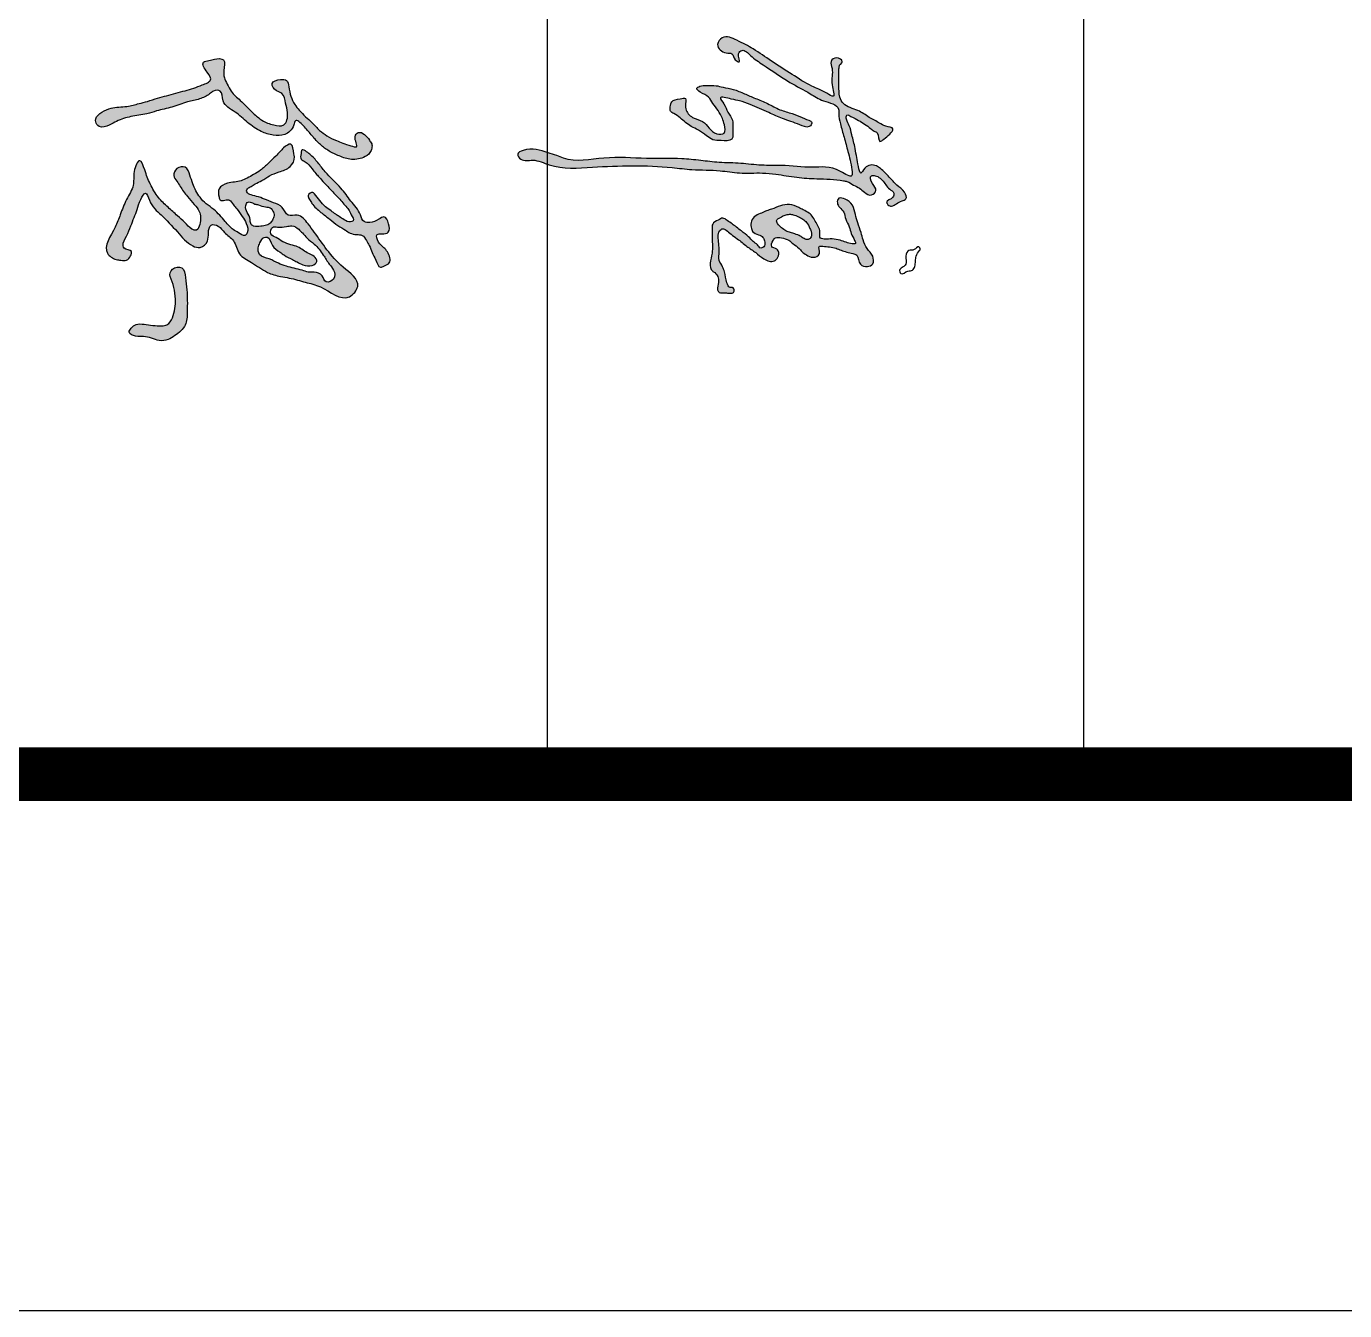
# Model space of a CAD drawing. Extents: x 174641 to 414490, y 73126 to 493158.
# Drawn here: x 249087 to 251545, y 171989 to 174383 of the extents above; entities that cross this region are included whole.
import ezdxf

# ---------------------------------------------------------------- set-up
doc = ezdxf.new("R2010")
doc.units = 0
doc.header["$LTSCALE"] = 1000
doc.header["$MEASUREMENT"] = 0
for name, color, linetype in [('PUB_TITLE', 7, 'Continuous'), ('TWT_TITLE', 7, 'Continuous'), ('文字和字符', 7, 'Continuous')]:
    doc.layers.add(name, color=color, linetype=linetype)

msp = doc.modelspace()

# ---------------------------------------------------------------- hatches: boundary and pattern name
at = {"layer": '文字和字符'}
h = msp.add_hatch(color=6, dxfattribs=at)
edge = h.paths.add_edge_path()
edge.add_spline(control_points=[(250602.3, 174294.4), (250602.3, 174294.2), (250602.4, 174269.7), (250601.9, 174254.3), (250612.4, 174233), (250637.3, 174228.9), (250657.5, 174213.6), (250676, 174204.6), (250688.3, 174196), (250707.9, 174194.9), (250695.7, 174180), (250688.8, 174175.1), (250674.4, 174163.8), (250678.1, 174184.8), (250667.1, 174187.8), (250656.8, 174197.2), (250641.4, 174207), (250628.3, 174213.2), (250615.6, 174220.7), (250616, 174206.8), (250622.7, 174197.4), (250627, 174178.1), (250632, 174159), (250635.6, 174138.1), (250637.9, 174125.5), (250642.2, 174103.6), (250651.7, 174125.5), (250669, 174126.3), (250683.4, 174115.3), (250695.9, 174103.3), (250709.5, 174086.4), (250723.9, 174078.3), (250730.5, 174061.1), (250718.1, 174057.9), (250710.4, 174053), (250701.5, 174046.9), (250693.9, 174049.5), (250688.1, 174058.7), (250703.5, 174061.1), (250706.1, 174074.1), (250692.6, 174081.5), (250686.3, 174094.1), (250676.3, 174102.8), (250669.4, 174105), (250658.7, 174106.3), (250663.7, 174088.5), (250675.5, 174078.9), (250662.2, 174065.3), (250649.6, 174073.4), (250640.9, 174082.2), (250628.9, 174087.2), (250619.7, 174093.7), (250596.5, 174098.7), (250565.1, 174098.7), (250523, 174101.1), (250489.5, 174107.5), (250453.9, 174111), (250418.9, 174108.2), (250375.4, 174116), (250333.3, 174114.9), (250254.5, 174125.2), (250166.5, 174123.5), (250076.9, 174115.5), (250035.2, 174137.3), (250012.2, 174130.4), (249999.5, 174146.3), (250027.6, 174159.2), (250050.3, 174150.1), (250075.2, 174143.4), (250107.2, 174127.8), (250166.3, 174142.3), (250238.8, 174135.8), (250299.3, 174138), (250344.4, 174133.4), (250380.9, 174128.6), (250418.9, 174129), (250457.4, 174123.2), (250501.6, 174125.4), (250552.9, 174117.2), (250590.7, 174125.6), (250628.8, 174097.7), (250625.4, 174126.6), (250619.7, 174147), (250613.3, 174172.2), (250608.1, 174189.2), (250604.5, 174203.8), (250601.4, 174216.6), (250603, 174237.8), (250572.1, 174242.4), (250545.3, 174260.6), (250505.4, 174280.5), (250468.9, 174307.4), (250440.4, 174324.4), (250424.7, 174342.7), (250411.3, 174331.7), (250421.2, 174313.4), (250405.7, 174321.7), (250405.4, 174334.8), (250387.2, 174331.6), (250370.6, 174347), (250387.4, 174369), (250415.7, 174355.9), (250444.3, 174341), (250478, 174317.3), (250513.7, 174294.7), (250548.9, 174271.4), (250572.4, 174263.8), (250597.9, 174246.9), (250584.5, 174281.6), (250593.3, 174298), (250584.5, 174318.5), (250597.5, 174327.4), (250610.8, 174319.8), (250606.4, 174313.2), (250603.3, 174311.3), (250602.9, 174307.6), (250601.2, 174303.1), (250602.3, 174294.5), (250602.3, 174294.4)], knot_values=[0, 0, 0, 0, 30.010681, 59.710914, 78.593199, 120.407305, 154.524141, 185.004149, 203.061643, 222.774317, 238.80713, 258.455944, 270.333782, 293.330836, 302.766156, 314.154011, 351.592667, 373.783884, 384.727657, 395.744414, 413.857163, 437.957453, 474.261753, 498.637383, 521.996218, 540.039757, 556.440551, 586.981856, 599.46137, 631.292047, 659.861277, 686.798362, 704.454635, 714.77327, 731.806988, 745.746399, 755.60273, 762.331918, 783.607358, 794.2488, 808.935268, 839.224822, 854.000646, 861.29652, 870.524529, 890.282084, 910.927322, 927.245681, 946.958313, 963.356978, 980.390735, 1000.003082, 1009.515457, 1078.314372, 1130.678307, 1184.843128, 1219.935368, 1279.461792, 1329.992924, 1402.614913, 1454.086505, 1659.988392, 1772.185683, 1817.246483, 1847.677046, 1862.240127, 1879.608782, 1944.488332, 1967.79145, 1986.349178, 2091.415626, 2201.453187, 2292.790848, 2342.000053, 2390.03078, 2446.006624, 2499.916829, 2551.206876, 2630.928051, 2705.368541, 2736.511304, 2751.139397, 2799.882761, 2838.437816, 2856.100871, 2874.060326, 2900.839764, 2911.90203, 2956.44123, 2995.684828, 3055.617738, 3138.927419, 3179.415616, 3204.798199, 3217.112426, 3237.828089, 3249.032304, 3266.585733, 3281.97368, 3312.759311, 3333.895438, 3372.534497, 3420.293911, 3476.863372, 3540.284988, 3599.822241, 3643.146119, 3661.15915, 3690.737213, 3733.200125, 3751.837118, 3768.448916, 3785.656639, 3792.541545, 3796.752385, 3800.355287, 3806.580356, 3819.839144, 3819.839144, 3819.839144, 3819.839144], degree=3, periodic=0)
h = msp.add_hatch(color=6, dxfattribs=at)
edge = h.paths.add_edge_path()
edge.add_spline(control_points=[(249726.9, 174171.2), (249726.7, 174171.4), (249709.3, 174192.8), (249696, 174175.1), (249709.7, 174155.2), (249689.4, 174161.6), (249678.7, 174165.2), (249663, 174170.9), (249648.4, 174178.3), (249632.8, 174189.7), (249621.3, 174203.3), (249607.6, 174214.8), (249596.8, 174225.9), (249582.6, 174243), (249577.8, 174261.8), (249574.7, 174284.5), (249559.3, 174284.8), (249539.5, 174279.3), (249552, 174261.8), (249567.9, 174258.9), (249570.4, 174239.8), (249574.9, 174224.3), (249574.7, 174209.8), (249567, 174195.3), (249550.4, 174199.2), (249535.6, 174202.7), (249521, 174211.8), (249504.4, 174226.3), (249488, 174244.7), (249469.7, 174259.1), (249462.1, 174274.9), (249455.6, 174287.7), (249455, 174302.4), (249460.5, 174324.3), (249439.1, 174323.2), (249428.5, 174319.6), (249411.3, 174317.1), (249423.6, 174298.3), (249434.5, 174284.5), (249423.9, 174277), (249413.4, 174273.6), (249399.5, 174267.6), (249377.2, 174261.8), (249354.8, 174255.5), (249331.2, 174249.5), (249314.4, 174243.4), (249295.2, 174239), (249273.1, 174232.2), (249248.4, 174233.5), (249228.7, 174224.5), (249216.3, 174215), (249216.2, 174203.5), (249224.5, 174192.6), (249241.9, 174198), (249258.9, 174208.8), (249283.1, 174216.1), (249308.7, 174218.4), (249333.5, 174227.1), (249359.5, 174231.8), (249385.3, 174242.7), (249409.8, 174246.8), (249426.3, 174254.5), (249436.3, 174264.3), (249454.2, 174265.3), (249450.8, 174237.2), (249478, 174224.6), (249499.3, 174203.8), (249522.6, 174187), (249546.7, 174179.6), (249566.3, 174179), (249580, 174187.8), (249586.1, 174196.7), (249588.7, 174213.2), (249607.4, 174195.2), (249617.5, 174181.7), (249632.8, 174164.6), (249649.3, 174151.4), (249668.7, 174142.2), (249690.8, 174133.4), (249712.8, 174136.3), (249728.1, 174145.4), (249731.3, 174156.1), (249733.1, 174163.8), (249726.9, 174171.1), (249726.9, 174171.2)], knot_values=[0, 0, 0, 0, 34.681641, 48.072065, 74.329964, 88.895095, 111.17035, 128.900452, 156.472867, 179.905372, 208.355087, 230.580725, 254.01719, 273.066721, 321.355231, 338.817261, 354.258199, 378.941826, 401.102047, 416.854172, 443.250134, 467.917341, 487.236589, 502.550058, 528.37671, 545.470375, 568.264653, 597.83009, 637.746529, 670.902739, 692.464096, 710.354936, 729.186846, 756.230528, 779.82652, 794.347921, 809.198107, 836.695152, 859.380582, 868.55181, 883.814404, 907.197348, 930.393917, 979.907693, 1004.230046, 1031.618366, 1054.147615, 1086.172461, 1127.622089, 1153.330618, 1177.300132, 1184.664421, 1199.389772, 1226.047392, 1247.395311, 1286.378592, 1328.318353, 1354.32781, 1395.269823, 1437.957794, 1469.914352, 1498.680239, 1511.344868, 1529.007775, 1555.105752, 1597.804477, 1639.655016, 1682.119963, 1714.682311, 1744.156119, 1760.024332, 1779.437309, 1790.885943, 1814.731193, 1846.001898, 1877.602297, 1905.335657, 1934.233701, 1967.004059, 2002.481722, 2023.475353, 2035.765847, 2047.212297, 2058.363573, 2058.363573, 2058.363573, 2058.363573], degree=3, periodic=0)
h = msp.add_hatch(color=6, dxfattribs=at)
edge = h.paths.add_edge_path()
edge.add_spline(control_points=[(250550.2, 174206.4), (250550, 174206.4), (250530.5, 174214.8), (250515.2, 174221.2), (250491.1, 174227.1), (250469.9, 174239.8), (250447.3, 174248.7), (250426, 174257.5), (250406.5, 174266.6), (250388.2, 174269), (250372, 174273.8), (250356.9, 174272.9), (250345.5, 174273.3), (250334.3, 174267.5), (250347.4, 174257.6), (250359.2, 174254), (250367.8, 174238.7), (250377.2, 174226.6), (250385.1, 174213), (250389, 174199.7), (250392.5, 174181.6), (250364.2, 174181.9), (250354.8, 174207.4), (250328.4, 174211.1), (250315.1, 174227.2), (250316.4, 174239.5), (250317.1, 174251.5), (250302.9, 174246.8), (250289.5, 174246.7), (250288.1, 174233.9), (250286.4, 174224.3), (250297.2, 174219.9), (250309.2, 174210.4), (250323.5, 174198), (250341.4, 174189.5), (250354.3, 174180.8), (250367.2, 174169.9), (250383.3, 174170.6), (250407.4, 174168.5), (250403, 174192), (250406.4, 174209.1), (250393.6, 174223.2), (250390.8, 174236.9), (250374.3, 174255.5), (250402.4, 174247), (250418.2, 174244.9), (250442.6, 174235.1), (250468.5, 174224.1), (250499, 174209.9), (250523.8, 174203), (250542.7, 174193.5), (250553.1, 174199.5), (250550.3, 174206.3), (250550.2, 174206.4)], knot_values=[0, 0, 0, 0, 24.542793, 52.435959, 85.650583, 121.512598, 155.916917, 186.540407, 217.474406, 244.606868, 263.102829, 287.388558, 305.597528, 314.527085, 327.332873, 353.193682, 372.630675, 395.352625, 418.617204, 435.772151, 457.249665, 475.959444, 524.49024, 552.742939, 580.507685, 599.437854, 607.362997, 621.159879, 644.090151, 657.95728, 669.398503, 679.892715, 700.008206, 736.031643, 756.664286, 782.242284, 801.590045, 823.390719, 851.090423, 877.54929, 900.135028, 924.011869, 947.574779, 965.855715, 994.232281, 1016.328926, 1045.309406, 1098.032674, 1136.336698, 1183.774373, 1208.195694, 1217.866995, 1225.149506, 1225.149506, 1225.149506, 1225.149506], degree=3, periodic=0)
h = msp.add_hatch(color=6, dxfattribs=at)
edge = h.paths.add_edge_path()
edge.add_spline(control_points=[(249587.2, 174140.1), (249587.3, 174139.9), (249580.1, 174115.2), (249559.7, 174113.1), (249541.1, 174105.8), (249528, 174095.5), (249515.4, 174090.7), (249507.2, 174084.6), (249500.2, 174082.3), (249495, 174070.9), (249516.6, 174066.9), (249531.6, 174061.2), (249548.3, 174054.3), (249566.2, 174048.3), (249572.9, 174026.7), (249597, 174035.6), (249611.7, 174016.6), (249637.1, 173982.7), (249660.4, 173943.9), (249716.4, 173906.2), (249681, 173863.5), (249644.2, 173898.3), (249607.1, 173905.9), (249582.3, 173913.8), (249558.3, 173917), (249533.1, 173924.5), (249510.3, 173942.5), (249481.3, 173956.4), (249477.2, 173984.9), (249456.9, 173996.7), (249448, 174011.6), (249428.6, 174016.3), (249426.3, 173997.2), (249427.4, 173981.8), (249413, 173968.2), (249388.8, 173976.4), (249368.4, 174001.6), (249340.1, 174031), (249319.4, 174048.6), (249310.3, 174078.8), (249298.3, 174057.3), (249293.7, 174038.7), (249283.3, 174014.9), (249275.8, 173992.7), (249265.6, 173979.3), (249270.3, 173965.7), (249286, 173967.5), (249281.8, 173953.9), (249275.3, 173945.5), (249264.1, 173947.5), (249251.4, 173948.4), (249225.1, 173966.3), (249251.6, 174001.8), (249262.9, 174033.6), (249272.8, 174060.1), (249289.8, 174086.1), (249285.4, 174108.8), (249298.2, 174143.3), (249308.4, 174116), (249312.2, 174102.5), (249320.6, 174084.4), (249331.6, 174064.4), (249351.1, 174046.4), (249367.7, 174031.2), (249383.4, 174018.3), (249391.9, 174006.2), (249406.8, 174000.9), (249412.6, 174019.2), (249413.5, 174036.7), (249399.5, 174052.3), (249389.3, 174064.1), (249377.8, 174078.1), (249371, 174091.7), (249359.2, 174105.2), (249366.8, 174120.5), (249386.5, 174124.3), (249392.7, 174105.3), (249398.4, 174086.3), (249408.2, 174067.2), (249422.6, 174051.8), (249441.1, 174039.9), (249455.9, 174022.1), (249470.1, 174005.2), (249483.1, 173999.2), (249493.4, 173990.1), (249502.5, 174001.5), (249498.3, 174015.6), (249489.8, 174029.6), (249481.5, 174041.4), (249473, 174050.4), (249467.8, 174060.9), (249457.8, 174059.4), (249448.5, 174057.5), (249445.8, 174068.6), (249443.6, 174083), (249465.2, 174093.4), (249483.6, 174092.9), (249499.6, 174100.4), (249511.3, 174107.3), (249525.5, 174115.4), (249538.4, 174128.2), (249550.3, 174139.6), (249560.3, 174149.1), (249567.2, 174157.9), (249584.5, 174169.2), (249584.5, 174152.3), (249587.2, 174140.2), (249587.2, 174140.1)], knot_values=[0, 0, 0, 0, 27.432872, 59.395361, 85.693134, 109.085552, 128.362609, 140.996926, 151.763291, 157.712951, 186.698752, 208.876995, 234.201156, 260.084919, 284.937489, 307.779824, 344.178191, 370.603449, 488.346466, 550.578274, 584.928952, 664.213103, 704.923077, 747.845979, 770.989275, 806.181381, 854.934517, 893.286489, 930.483071, 961.790102, 984.548855, 1003.508451, 1024.718144, 1046.34914, 1071.076056, 1090.271471, 1144.396456, 1205.241891, 1253.920649, 1274.470919, 1294.501491, 1322.334343, 1367.576566, 1396.031299, 1422.826029, 1429.955148, 1450.476244, 1461.8652, 1477.100741, 1492.069997, 1504.375793, 1531.897919, 1602.108595, 1637.124251, 1679.750326, 1720.374244, 1756.060039, 1787.456838, 1814.277484, 1834.999527, 1853.438436, 1895.015251, 1930.254648, 1962.79728, 1989.05807, 2013.552032, 2026.034617, 2043.218025, 2076.933867, 2099.023719, 2126.230041, 2142.894352, 2174.050972, 2191.234509, 2210.914373, 2232.75608, 2256.675267, 2280.357753, 2319.727615, 2342.899389, 2367.60531, 2410.353703, 2439.962666, 2455.364827, 2473.851128, 2482.49724, 2507.041751, 2528.398061, 2552.516989, 2565.753289, 2581.839762, 2593.467441, 2605.690383, 2613.252568, 2635.359714, 2661.00506, 2697.047344, 2713.801275, 2733.175864, 2753.931383, 2781.462056, 2807.917281, 2823.476427, 2837.489503, 2858.153182, 2884.370537, 2892.288582, 2892.288582, 2892.288582, 2892.288582], degree=3, periodic=0)
edge = h.paths.add_edge_path(flags=16)
edge.add_spline(control_points=[(249595.1, 174004.9), (249595, 174005), (249582.7, 174014.1), (249570.5, 174008.8), (249558.6, 174008.2), (249544.2, 174011.1), (249540.1, 173994.3), (249554.6, 173989.5), (249565.5, 173981), (249579.7, 173976.4), (249596.9, 173971.9), (249609.8, 173960.7), (249624.2, 173956), (249631.9, 173944.1), (249618.1, 173934.6), (249604.4, 173937.7), (249592.8, 173943.7), (249581.4, 173949.9), (249570.2, 173954.9), (249558.1, 173964.4), (249543.8, 173971.8), (249541.5, 173991.4), (249527.7, 173990.1), (249523.5, 173980.4), (249518.5, 173970.1), (249520.8, 173953.5), (249541, 173951), (249556, 173941.5), (249571.8, 173935.9), (249586.8, 173932.2), (249600.5, 173929.4), (249612.6, 173924.4), (249625.5, 173925.6), (249640, 173921.1), (249644.2, 173902.7), (249664.6, 173911.2), (249661.9, 173929.3), (249650.2, 173941.4), (249640.3, 173959.2), (249627.4, 173975.9), (249610.5, 173987.2), (249604.5, 173996.1), (249595.1, 174004.8), (249595.1, 174004.9)], knot_values=[0, 0, 0, 0, 19.744507, 34.157131, 56.912893, 69.911234, 87.399526, 104.154629, 124.530072, 146.715715, 165.190697, 198.370593, 214.639562, 229.161561, 244.798567, 268.894407, 285.44538, 299.384274, 322.908118, 336.418052, 363.110061, 388.511726, 395.681319, 413.735699, 426.886572, 444.721671, 472.606193, 498.451489, 520.637008, 541.419327, 562.830776, 579.059192, 594.65128, 616.732747, 635.831876, 655.966223, 679.349301, 698.350322, 726.390651, 763.332051, 786.837613, 805.134121, 818.66464, 818.66464, 818.66464, 818.66464], degree=3, periodic=0)
edge = h.paths.add_edge_path(flags=16)
edge.add_spline(control_points=[(249548.2, 174036.6), (249548.1, 174036.7), (249543, 174047.7), (249531.5, 174045.3), (249522.5, 174050.5), (249512.3, 174051.9), (249506.7, 174055.7), (249499, 174056.4), (249494.7, 174046.8), (249498.9, 174035.6), (249505.6, 174025.7), (249504.3, 174015.3), (249512.9, 174009), (249523.8, 174010.4), (249534.7, 174011.7), (249543.1, 174016.6), (249547, 174024.6), (249550.9, 174029.8), (249548.2, 174036.5), (249548.2, 174036.6)], knot_values=[0, 0, 0, 0, 14.292967, 26.663458, 46.005146, 55.397894, 68.805265, 74.060786, 84.885427, 103.559239, 122.783611, 133.392057, 143.205535, 161.756698, 177.271697, 189.090572, 200.297464, 212.920328, 218.424594, 218.424594, 218.424594, 218.424594], degree=3, periodic=0)
h = msp.add_hatch(color=6, dxfattribs=at)
edge = h.paths.add_edge_path()
edge.add_spline(control_points=[(249603.1, 174153.4), (249603.3, 174153.3), (249623.8, 174140.2), (249633.6, 174125.5), (249651, 174103.4), (249673.7, 174084.6), (249692, 174056.5), (249709.4, 174038.8), (249714.5, 174017.6), (249730.9, 174017), (249741.9, 174021.5), (249756.2, 174032), (249764, 174015.1), (249765.5, 173997.9), (249751.7, 173996), (249737.5, 173997), (249743.4, 173978.8), (249753.3, 173972), (249762.9, 173960.8), (249769.2, 173942.4), (249755.9, 173937.5), (249744.3, 173931.3), (249739.5, 173949.4), (249731.7, 173960.5), (249727.6, 173974.1), (249721.1, 173984.1), (249715.2, 173995.3), (249702.2, 173994.8), (249691.3, 173996.8), (249680.7, 174004.8), (249667.2, 174011.7), (249652.9, 174024.2), (249635.9, 174036.7), (249622, 174048.8), (249615.9, 174060.2), (249609.7, 174068.8), (249620.2, 174076.1), (249627.4, 174067.8), (249634.4, 174058.8), (249644, 174046.9), (249655, 174039.8), (249663.4, 174033.6), (249671.4, 174028.1), (249680.1, 174022.5), (249688.7, 174017.4), (249699.9, 174021.2), (249692.3, 174032.6), (249688.8, 174041.8), (249680.7, 174050.1), (249674, 174058.7), (249666.2, 174066.7), (249658.8, 174074.6), (249650.8, 174082.7), (249642.5, 174092.2), (249634.1, 174100.8), (249626.7, 174109.7), (249618.4, 174119.6), (249610.9, 174130), (249598, 174135.2), (249597.9, 174144.6), (249603.1, 174153.4), (249603.1, 174153.4)], knot_values=[0, 0, 0, 0, 28.666202, 58.974239, 88.991361, 140.445622, 182.443945, 226.361589, 246.003405, 261.159642, 285.403493, 300.064839, 321.637432, 343.335684, 360.576762, 372.35608, 392.086641, 412.248863, 426.515031, 455.165125, 470.118963, 480.655269, 502.385008, 524.571649, 543.872014, 558.543079, 575.923356, 590.530581, 608.177969, 621.720424, 644.672751, 671.428143, 700.314854, 733.307285, 745.026327, 756.27632, 770.758758, 775.879479, 798.783005, 820.418083, 838.303351, 852.974217, 863.749723, 878.985175, 896.219108, 903.438329, 919.617985, 935.209773, 949.206114, 965.758141, 981.234157, 995.661007, 1010.855529, 1028.447768, 1048.105951, 1061.049743, 1076.480099, 1102.025547, 1114.040319, 1128.49753, 1139.678117, 1139.678117, 1139.678117, 1139.678117], degree=3, periodic=0)
h = msp.add_hatch(color=6, dxfattribs=at)
edge = h.paths.add_edge_path()
edge.add_spline(control_points=[(250613.7, 174061.1), (250613.9, 174061), (250632.1, 174049.7), (250631.9, 174033.2), (250637.5, 174015.9), (250643.4, 174000.6), (250647.1, 173984), (250653.5, 173968.1), (250666.5, 173957.5), (250668.2, 173939.6), (250654.5, 173933.9), (250638, 173938.1), (250640, 173956.6), (250622.8, 173961.1), (250610, 173963.9), (250596.3, 173970.5), (250584.2, 173972.4), (250574.9, 173972.9), (250561.3, 173975.1), (250570.7, 173957.2), (250553.3, 173950.8), (250542.2, 173956.7), (250533.2, 173962.4), (250527, 173971.9), (250517.1, 173976.6), (250508, 173986.5), (250496.5, 173988.6), (250484.3, 173991.1), (250478.4, 173983), (250473.4, 173970.9), (250486.6, 173969.7), (250491.6, 173960.3), (250488.5, 173951.3), (250478.7, 173942.2), (250461.2, 173949.4), (250447.2, 173961.9), (250429.5, 173973.3), (250415.4, 173985.9), (250401.3, 173995), (250393.7, 174002.4), (250385.4, 174007.7), (250378, 174001.3), (250376.9, 173990.7), (250378, 173977.8), (250380.2, 173963.1), (250376.8, 173947.3), (250385.4, 173936.3), (250390.3, 173922.2), (250391.5, 173909.8), (250396.9, 173895.1), (250407.4, 173897.8), (250407.7, 173886), (250399.2, 173885.7), (250392.3, 173886.3), (250385.5, 173886.7), (250378.5, 173886.5), (250374.3, 173895.1), (250378.2, 173904), (250377.9, 173915.6), (250373, 173923.3), (250357.8, 173931.9), (250368.6, 173960), (250365.3, 173984.3), (250366, 174002), (250365.4, 174016.6), (250376.3, 174021.2), (250385.8, 174027.7), (250394.9, 174020.8), (250402.9, 174015.4), (250411.7, 174008.6), (250421.9, 174000.9), (250433, 173992.6), (250441.6, 173982.2), (250450.1, 173977), (250455.8, 173967.4), (250465.3, 173974.3), (250464.2, 173982.9), (250460.9, 173991.2), (250451.8, 173995.7), (250440.7, 173998.4), (250438.3, 174009.9), (250437.6, 174021.1), (250446.4, 174031.2), (250457.6, 174034.8), (250467.1, 174039.7), (250479.3, 174042.9), (250492.6, 174049.6), (250510.6, 174052.5), (250525.2, 174047.3), (250536.4, 174040.4), (250550.3, 174034.9), (250559.4, 174017.5), (250568.9, 174002.9), (250565.2, 173988.5), (250577.7, 173985.3), (250589.5, 173988.1), (250603.5, 173984.9), (250615.8, 173980.6), (250623.9, 173978.3), (250634.8, 173977), (250630, 173988.1), (250624.8, 173996), (250622, 174010.9), (250614, 174022.6), (250613, 174037), (250604, 174045.2), (250598.1, 174053.2), (250600.1, 174066.9), (250613.5, 174061.1), (250613.7, 174061.1)], knot_values=[0, 0, 0, 0, 24.512001, 49.882294, 72.277412, 98.738469, 118.409447, 143.109669, 167.776883, 187.618262, 203.042037, 222.126752, 247.275306, 258.48372, 289.86628, 303.795246, 321.379231, 338.707377, 347.328395, 366.307106, 385.237264, 403.506228, 418.562709, 428.786369, 449.648574, 463.118664, 483.023077, 498.54091, 507.708607, 523.614939, 538.272825, 548.331434, 564.446663, 573.613544, 601.356343, 627.727416, 655.753502, 687.468657, 707.386499, 724.030195, 733.822997, 742.988374, 758.369859, 776.521682, 797.368312, 820.285411, 838.875384, 852.53501, 881.495768, 896.424896, 904.484831, 916.221913, 924.49056, 934.624145, 946.353648, 953.359124, 961.492881, 980.267656, 992.004738, 1008.557493, 1015.80342, 1061.650078, 1099.490071, 1123.473109, 1136.892554, 1154.792681, 1167.453766, 1180.555905, 1196.223819, 1209.542153, 1226.270416, 1249.735518, 1266.970627, 1281.05191, 1293.130439, 1303.91699, 1316.71909, 1326.731209, 1339.888064, 1357.279911, 1369.076666, 1385.0742, 1402.881823, 1419.32573, 1433.82478, 1447.087554, 1471.921893, 1495.500471, 1520.791964, 1533.894554, 1550.83807, 1581.024251, 1611.984954, 1621.45011, 1633.096343, 1654.387173, 1674.742462, 1691.115782, 1707.380906, 1715.678547, 1723.570803, 1743.940975, 1761.902668, 1783.344225, 1802.439161, 1818.418402, 1831.919163, 1844.453477, 1860.498716, 1860.498716, 1860.498716, 1860.498716], degree=3, periodic=0)
edge = h.paths.add_edge_path(flags=16)
edge.add_spline(control_points=[(250548.3, 174006.7), (250548.3, 174006.8), (250542.5, 174018.5), (250535.2, 174024), (250526.3, 174028.6), (250518.3, 174032.4), (250509.6, 174033.3), (250502.1, 174032), (250495.9, 174028.8), (250491, 174025.8), (250484.8, 174022.5), (250488.4, 174013.6), (250495.2, 174008.2), (250502.8, 174001.2), (250512.1, 173999.4), (250520.7, 173995.7), (250530.2, 173993.5), (250536.7, 173987.2), (250544.4, 173984.8), (250550.7, 173989.4), (250551.8, 173996.9), (250550.4, 174001.6), (250548.3, 174006.6), (250548.3, 174006.7)], knot_values=[0, 0, 0, 0, 17.49913, 30.768414, 43.809406, 57.820521, 67.761158, 79.395962, 89.172864, 96.402516, 104.532234, 113.624822, 128.719094, 142.570854, 155.091253, 167.081152, 182.063386, 194.044375, 204.792336, 212.007375, 223.839632, 231.821798, 237.531752, 237.531752, 237.531752, 237.531752], degree=3, periodic=0)
h = msp.add_hatch(color=6, dxfattribs=at)
edge = h.paths.add_edge_path()
edge.add_spline(control_points=[(249355.5, 173916.8), (249355.6, 173916.6), (249364.5, 173893.5), (249365.9, 173871.7), (249364, 173845.7), (249352.6, 173826), (249337.4, 173824.7), (249323.3, 173825.6), (249307.6, 173828.3), (249292.6, 173829), (249283.5, 173822.2), (249275.8, 173810.7), (249292.4, 173804.4), (249305.7, 173805.7), (249321, 173802.8), (249335.3, 173795.6), (249351.6, 173798.3), (249368, 173808.7), (249386.8, 173824), (249387.7, 173857), (249387.7, 173886.7), (249384.2, 173913), (249381.6, 173936.2), (249357.3, 173936.4), (249355.4, 173916.9), (249355.5, 173916.8)], knot_values=[0, 0, 0, 0, 27.563865, 56.695241, 102.242536, 124.004216, 136.411448, 158.63331, 179.899671, 199.3513, 213.673571, 224.845605, 243.023995, 261.921703, 282.270986, 301.572813, 323.389476, 342.524862, 378.241957, 410.829433, 464.696782, 494.311037, 519.262799, 542.254368, 560.867544, 560.867544, 560.867544, 560.867544], degree=3, periodic=0)

# ---------------------------------------------------------------- linework, layer by layer
for p, q in [((250058.2, 180989), (250058.2, 172989)), ((251058.2, 180989), (251058.2, 172989))]:
    msp.add_line(p, q)
at = {"layer": 'PUB_TITLE', "const_width": 100}
msp.add_lwpolyline([(292457.8, 180989), (292457.8, 172989), (235058.2, 172989), (235058.2, 180989)], close=True, dxfattribs=at)
at = {"layer": 'TWT_TITLE'}
msp.add_lwpolyline([(234058.2, 256089), (234058.2, 171989), (293458.2, 171989), (293458.2, 256089)], close=True, dxfattribs=at)
at = {"layer": 'TWT_TITLE', "const_width": 100}
msp.add_lwpolyline([(235058.2, 253589), (235058.2, 172989), (292458.2, 172989), (292458.2, 253589)], close=True, dxfattribs=at)
at = {"layer": '文字和字符', "color": 6}
for points, start_tangent, end_tangent in [([(250602.3, 174294.4), (250602.3, 174272.8), (250604.1, 174251.5), (250610.6, 174239.5), (250637.6, 174226.3), (250658.8, 174213.7), (250677.9, 174202.9), (250689.6, 174197.1), (250702.9, 174192.1), (250697, 174182.1), (250686.2, 174173), (250678.7, 174168.8), (250673.8, 174184.6), (250667.9, 174188.1), (250661.3, 174192.9), (250638.8, 174207.9), (250624.7, 174215.4), (250617.2, 174217.9), (250616.4, 174210), (250621.4, 174197.9), (250626.4, 174181.3), (250632.4, 174155.8), (250635.5, 174138.6), (250638.6, 174122), (250643, 174109.8), (250650.5, 174118.9), (250672.1, 174123.1), (250679.6, 174118.1), (250696.2, 174102.3), (250710.3, 174087.3), (250724.5, 174074), (250727, 174061.5), (250720.3, 174058.2), (250709.5, 174052.4), (250700.4, 174048.2), (250693.7, 174050.7), (250691.2, 174054.9), (250702.9, 174064.8), (250704.5, 174072.3), (250697, 174079.8), (250682.9, 174096.5), (250674.6, 174103.1), (250669.6, 174104.8), (250663, 174104.8), (250664.6, 174090.6), (250671.3, 174077.3), (250663, 174069), (250649.7, 174074), (250640.5, 174081.5), (250629.7, 174087.3), (250617.2, 174094), (250610.6, 174095.6), (250561.1, 174099.2), (250523.5, 174101.9), (250484.9, 174107.7), (250459.7, 174109.9), (250416.8, 174110), (250380.6, 174114.1), (250328.3, 174116.4), (250291.4, 174120), (250143, 174120.7), (250062.3, 174125.1), (250031, 174133.8), (250009.2, 174136), (250003.4, 174144.8), (250013.6, 174152), (250060.1, 174147.7), (250076.1, 174142.6), (250088.5, 174137.5), (250164.2, 174137.7), (250243.5, 174137.2), (250309.3, 174136.4), (250344.6, 174133.2), (250379, 174129.6), (250419.3, 174127.9), (250458, 174124.4), (250495, 174124), (250552.3, 174120.5), (250605.5, 174113), (250626.5, 174105.3), (250626.5, 174115.8), (250619, 174150.1), (250611.8, 174176.9), (250608.3, 174189.2), (250605, 174201.7), (250601.9, 174220.8), (250601.6, 174228.7), (250573.6, 174244.5), (250548.6, 174257.7), (250511, 174278.9), (250460.8, 174311.8), (250437.3, 174329.1), (250421.6, 174338.5), (250415.3, 174332.2), (250416.1, 174317.3), (250409, 174321.2), (250402.8, 174332.2), (250391.8, 174333.8), (250376.1, 174349.5), (250384.7, 174362), (250412.2, 174357.3), (250442.5, 174341.1), (250476.6, 174318.7), (250514.9, 174293.8), (250551.8, 174271.8), (250580, 174258.5), (250591.7, 174253), (250589.4, 174274.2), (250589.4, 174304.8), (250587.8, 174318.1), (250598, 174324.4), (250608.2, 174317.3), (250605.7, 174313), (250603.6, 174310.9), (250602.9, 174308.4), (250602, 174304), (250602.3, 174294.4)], (0, -1), (0, -1)), ([(249726.9, 174171.2), (249706.2, 174185.2), (249700.2, 174177.6), (249703, 174158.8), (249692.6, 174160.6), (249677.4, 174165.7), (249665.4, 174170.2), (249647.8, 174179.3), (249634.2, 174189.4), (249619.8, 174204), (249608, 174214.8), (249596.2, 174226.9), (249587.7, 174237.7), (249576.7, 174270.7), (249572.5, 174282.5), (249561.5, 174284.2), (249545.4, 174276.6), (249553.9, 174263.1), (249564, 174258), (249570.8, 174240.2), (249574.3, 174222.8), (249573.3, 174208.9), (249567.4, 174199.6), (249548.8, 174199.6), (249537, 174202.9), (249522.7, 174211.1), (249506.5, 174225), (249486.2, 174245.3), (249469.3, 174262.2), (249461.7, 174275.8), (249456.6, 174287.6), (249455.7, 174301.1), (249454.9, 174320.6), (249438, 174322.3), (249427.8, 174319.8), (249417.7, 174316.4), (249424.4, 174297.8), (249430.4, 174282.5), (249425.3, 174278.3), (249415.1, 174274.1), (249399.4, 174268), (249383.3, 174263.4), (249348.9, 174254), (249332, 174249.4), (249313.2, 174243.4), (249297.5, 174239.3), (249275, 174234.1), (249245.3, 174230.9), (249228.3, 174223.4), (249216.7, 174210.7), (249216.7, 174205.4), (249223, 174196.9), (249242.1, 174199), (249255.7, 174206.2), (249282.4, 174215), (249312.2, 174220.3), (249330.2, 174225.6), (249358.8, 174232.8), (249388, 174242.4), (249410.3, 174248), (249428.8, 174257.4), (249436.2, 174262.7), (249449, 174262.7), (249454.3, 174244.7), (249476.5, 174223.4), (249499.9, 174204.3), (249525.3, 174187.4), (249547.8, 174180.5), (249569, 174181.7), (249578.7, 174187.7), (249586.1, 174199.6), (249588.9, 174207.3), (249603.6, 174198.4), (249618.3, 174181.3), (249633.7, 174164.6), (249649.5, 174152.2), (249668, 174142.8), (249690.5, 174135.6), (249715.8, 174139), (249728, 174148), (249731.3, 174156.2), (249731.3, 174164.5), (249726.9, 174171.2)], (-0.51913, 0.854695), (-0.51913, 0.854695)), ([(250550.2, 174206.4), (250534, 174213.3), (250515.2, 174220.6), (250492.4, 174227.9), (250469.3, 174239.3), (250446.5, 174249.1), (250426.1, 174257.7), (250405.4, 174265.8), (250386.2, 174269.9), (250373.2, 174272.7), (250355.7, 174273.1), (250342.7, 174271.5), (250337.4, 174267.8), (250343.5, 174260.9), (250359.4, 174251.2), (250367.5, 174239.8), (250376.9, 174226.3), (250385, 174211.7), (250388.7, 174199.8), (250388.3, 174184.4), (250374.9, 174183.2), (250348.1, 174205.7), (250329.4, 174213.6), (250316.9, 174229.3), (250316.6, 174242.9), (250316, 174248.6), (250306.1, 174248.3), (250290.5, 174242.9), (250287.9, 174233.2), (250288.2, 174225), (250294.4, 174220.7), (250306.4, 174212.5), (250327.1, 174196.9), (250340.2, 174189.8), (250355.5, 174179.5), (250367.1, 174171.9), (250382.7, 174170.2), (250402.5, 174173.2), (250404.3, 174192.2), (250403.8, 174208.5), (250395.2, 174223.4), (250388, 174238.7), (250381.2, 174250), (250401.6, 174247.8), (250417.1, 174244.4), (250436.8, 174237.4), (250471.7, 174222.5), (250497.1, 174211.5), (250529.2, 174199.8), (250546.5, 174196.3), (250551.4, 174201.2), (250550.2, 174206.4)], (-0.919041, 0.394162), (-0.919041, 0.394162)), ([(249587.2, 174140.1), (249579.2, 174122.1), (249558.5, 174111.8), (249541, 174104.7), (249526.7, 174095.7), (249514.3, 174089.5), (249506.5, 174084.8), (249499.9, 174080.7), (249498.1, 174076.8), (249516.2, 174066.4), (249531.3, 174061.3), (249548.3, 174054.5), (249564.5, 174045.4), (249575.6, 174031.3), (249592.1, 174031.3), (249612.7, 174015.1), (249624.1, 173999.9), (249678.1, 173934.4), (249705.1, 173898.6), (249689.7, 173879.3), (249635.6, 173897.6), (249607.5, 173906.3), (249577.6, 173914.1), (249561.2, 173917), (249537, 173924.7), (249507.1, 173943.1), (249484.8, 173959.5), (249473.3, 173983.7), (249456.8, 173999.2), (249445.2, 174010.8), (249431.7, 174012.7), (249426.9, 173998.2), (249424.9, 173982.7), (249411.4, 173971.1), (249397.9, 173974), (249368.9, 174000.1), (249338.5, 174031.7), (249316.9, 174059.3), (249309.5, 174072.2), (249300.7, 174060.7), (249294, 174041.8), (249282.3, 174011.4), (249274.4, 173992.4), (249267.7, 173974.3), (249269.7, 173969.6), (249283.2, 173963.5), (249281.8, 173955.4), (249274.4, 173947.4), (249263.6, 173947.4), (249254.9, 173948.7), (249238.7, 173960.2), (249252.9, 174008.7), (249262.5, 174032.1), (249274.3, 174060.4), (249286.6, 174087), (249288.6, 174112.6), (249298.7, 174132.9), (249308.1, 174116), (249312.9, 174101.9), (249318.3, 174089.7), (249333.8, 174064.1), (249351.6, 174046), (249369, 174030.3), (249383, 174017.5), (249395.8, 174005.4), (249404.6, 174003.4), (249410.6, 174014.1), (249409.9, 174038.4), (249400.5, 174051.3), (249387.7, 174066.1), (249380.3, 174075.5), (249368.1, 174094.4), (249362.1, 174105.2), (249368.1, 174118), (249383.6, 174120.7), (249392.4, 174105.9), (249397.8, 174089.7), (249411.3, 174064.7), (249422.8, 174052.6), (249436.9, 174041.8), (249458.1, 174019.5), (249473.2, 174004.4), (249482.7, 173998.6), (249495, 173993.5), (249499.2, 173998.1), (249497.5, 174015.7), (249490, 174029.1), (249479.7, 174043.1), (249473.6, 174050.5), (249466.1, 174059.3), (249457.7, 174059.3), (249448.9, 174059.7), (249446.8, 174064.7), (249446.8, 174080.7), (249462.3, 174090.7), (249487.8, 174095.5), (249498.9, 174100.2), (249511.1, 174107.1), (249523.8, 174115), (249538.6, 174128.2), (249552.3, 174141.5), (249560.2, 174149.4), (249567.1, 174156.8), (249580.3, 174163.7), (249586.1, 174145.7), (249587.2, 174140.1)], (0.051807, -0.998657), (0.051807, -0.998657)), ([(249603.1, 174153.4), (249619.9, 174141.4), (249634.3, 174125), (249648, 174108.1), (249674, 174081.7), (249692.4, 174057.7), (249710.4, 174031.7), (249717.2, 174019.2), (249728, 174017.6), (249744.4, 174023.6), (249754, 174028.1), (249762.8, 174015.2), (249762, 173999.6), (249750, 173996.4), (249741.6, 173995.2), (249744, 173981.2), (249754, 173970.7), (249760.5, 173962.7), (249764, 173942.4), (249754.8, 173936.8), (249747.6, 173934.4), (249739.2, 173947.6), (249731.9, 173961.8), (249726.7, 173974.7), (249721.5, 173983.9), (249713.6, 173993.6), (249703.2, 173995.2), (249690.8, 173998), (249682.5, 174003.2), (249668.4, 174011.8), (249653.2, 174023.6), (249636.7, 174036.5), (249619.9, 174053.3), (249615.5, 174060.5), (249612.7, 174068.1), (249621.5, 174073.7), (249624.3, 174071.3), (249634.7, 174058.5), (249645.2, 174046.9), (249655.6, 174039.3), (249664.2, 174033.1), (249670.6, 174028.7), (249679.8, 174022.8), (249691.6, 174018.8), (249696.4, 174020.8), (249693.2, 174032.1), (249687.9, 174042), (249681.4, 174049.7), (249673.7, 174058.8), (249666, 174066.9), (249658.9, 174074.5), (249651.3, 174082.3), (249642.8, 174091.7), (249633.1, 174102.1), (249627.1, 174109.2), (249620, 174117.8), (249607.1, 174131), (249599.9, 174135.8), (249599.5, 174146.2), (249603.1, 174153.4)], (0.904095, -0.427331), (0.904095, -0.427331)), ([(249548.2, 174036.6), (249542.2, 174045), (249533.4, 174046.6), (249520, 174050.5), (249513.5, 174052.1), (249504.5, 174055.7), (249500.7, 174055.7), (249496.5, 174049.1), (249499.3, 174036), (249504.7, 174023.2), (249505.7, 174015.6), (249511.1, 174011), (249524.4, 174010.5), (249535.4, 174012.6), (249542.6, 174017.2), (249547, 174024), (249549.4, 174032.8), (249548.2, 174036.6)], (-0.423645, 0.905829), (-0.423645, 0.905829)), ([(250613.7, 174061.1), (250627.3, 174049.9), (250632.9, 174032.5), (250637.3, 174016.9), (250643.5, 173998.9), (250647.2, 173985.2), (250654.7, 173969.1), (250665.2, 173954.8), (250665.2, 173940.5), (250655.3, 173935.5), (250642.2, 173939.8), (250635.4, 173956.6), (250628, 173959.7), (250606.2, 173966), (250596.9, 173969.7), (250584.5, 173972.2), (250572, 173973.4), (250565.8, 173973.4), (250565.8, 173959.7), (250554, 173952.9), (250541.6, 173957.3), (250532.9, 173963.7), (250528.1, 173969.4), (250516.1, 173978.4), (250508.7, 173984.6), (250495, 173989), (250483.8, 173989), (250479.5, 173984), (250477, 173972.8), (250486.3, 173967.8), (250490, 173961.6), (250486.9, 173950.4), (250482, 173946.1), (250462.4, 173950.1), (250447.1, 173961.4), (250430.7, 173973.1), (250412.7, 173987.3), (250401.1, 173995.7), (250391.9, 174003.4), (250385.4, 174006.1), (250380, 174002.2), (250377.3, 173991.5), (250378.1, 173978.4), (250379.2, 173963.4), (250379.2, 173946.9), (250385.4, 173935), (250388.8, 173925.8), (250393.4, 173905.4), (250399.6, 173896.6), (250405.3, 173895.8), (250405.7, 173887.4), (250399.9, 173885.9), (250392.6, 173886.2), (250384.2, 173886.6), (250379.2, 173887.4), (250376.1, 173892.4), (250377.7, 173905.8), (250377.3, 173914.3), (250370.8, 173924.3), (250366.5, 173927.3), (250365.8, 173960.4), (250365.8, 173987.6), (250365.8, 174004.9), (250366.9, 174014.5), (250377.3, 174022.2), (250385.7, 174025.7), (250394.2, 174021.4), (250403.4, 174014.9), (250411.1, 174009.1), (250420.7, 174001.8), (250433.7, 173991.1), (250442.5, 173982.3), (250450.2, 173975.7), (250456.7, 173970), (250463.3, 173974.2), (250463.7, 173983.4), (250460.6, 173989.9), (250452.5, 173994.9), (250441.4, 174000.7), (250438.7, 174008.8), (250439.1, 174020.3), (250447.1, 174030.3), (250457.9, 174035.3), (250467.5, 174039.5), (250476.5, 174042.4), (250493.2, 174048.9), (250510.1, 174051.1), (250527.5, 174045.6), (250535.8, 174041.1), (250546.5, 174035.3), (250559.6, 174017.9), (250566.9, 173996.8), (250566.9, 173990), (250574.6, 173986.6), (250589.9, 173987), (250604.3, 173984.4), (250615.6, 173980.8), (250627, 173978), (250632.9, 173978.5), (250631.6, 173984), (250625.3, 173997.2), (250621.4, 174009.6), (250615, 174023.7), (250611.2, 174036.9), (250603.9, 174045.8), (250599.3, 174054.4), (250602.2, 174062.9), (250613.7, 174061.1)], (0.95874, -0.284283), (0.95874, -0.284283)), ([(250548.3, 174006.7), (250541.9, 174017.6), (250534.8, 174023.9), (250526.6, 174028.4), (250517.2, 174032.2), (250510.1, 174032.9), (250501.8, 174031.4), (250495.4, 174028.4), (250490.9, 174025.8), (250486.4, 174022.1), (250487.9, 174015.7), (250495.4, 174007.8), (250503.5, 174001.9), (250512, 173999.1), (250520.2, 173996.2), (250530.3, 173992.4), (250537.4, 173987.5), (250545, 173986), (250549.3, 173989), (250551.3, 173997.3), (250549.9, 174002.9), (250548.3, 174006.7)], (-0.370772, 0.928724), (-0.370772, 0.928724)), ([(249595.1, 174004.9), (249582.4, 174011.4), (249572.2, 174010), (249555.8, 174009.1), (249546.4, 174008.6), (249543.2, 173996.4), (249553, 173989.4), (249565.6, 173981.9), (249580.6, 173976.3), (249593.2, 173972.1), (249613.8, 173959.9), (249624.1, 173954.3), (249628.8, 173945), (249620.3, 173937.5), (249603, 173938.9), (249592.3, 173944), (249583.4, 173948.7), (249568.4, 173956.7), (249560.5, 173962.3), (249546, 173974.9), (249536.1, 173990.4), (249531, 173989.9), (249523, 173979.6), (249519.8, 173970.7), (249522.1, 173958.1), (249540.3, 173949.6), (249557.2, 173941.7), (249572.2, 173936.1), (249586.7, 173932.3), (249601.6, 173928.6), (249612.9, 173925.3), (249624.1, 173924.8), (249638.6, 173918.3), (249646.5, 173907), (249660.1, 173912.2), (249660.1, 173929), (249652.1, 173940.1), (249641, 173957), (249623.9, 173977.4), (249610.8, 173988.2), (249602.1, 173998.1), (249595.1, 174004.9)], (-0.711393, 0.702795), (-0.711393, 0.702795)), ([(250752.5, 173965.2), (250746.2, 173955), (250745.1, 173945.6), (250743.5, 173935.8), (250739.6, 173928.8), (250731, 173927.2), (250717.7, 173922.6), (250715.8, 173930), (250722, 173934.7), (250726.7, 173939.8), (250727.1, 173955), (250732.9, 173965.5), (250742.7, 173967.1), (250751.3, 173972.2), (250754, 173968.3), (250752.5, 173965.2)], (-0.736199, -0.676765), (-0.736199, -0.676765)), ([(249355.5, 173916.8), (249362.3, 173896.7), (249365.3, 173874.5), (249359.7, 173840), (249349.5, 173826.8), (249340.1, 173825.1), (249323.1, 173825.9), (249306.9, 173828.1), (249292, 173827.2), (249283, 173820.8), (249279.2, 173813.1), (249291.1, 173805.9), (249305.6, 173805), (249321, 173802), (249335, 173797.4), (249351.7, 173799.5), (249364.4, 173806.7), (249383.6, 173826.4), (249387.4, 173851.1), (249386.6, 173892.4), (249384, 173915), (249377.2, 173933), (249359.7, 173930.4), (249355.5, 173916.8)], (0.368687, -0.929554), (0.368687, -0.929554))]:
    msp.add_spline(points, degree=3, dxfattribs=dict(at, start_tangent=start_tangent, end_tangent=end_tangent))

doc.saveas('drawing.dxf')
